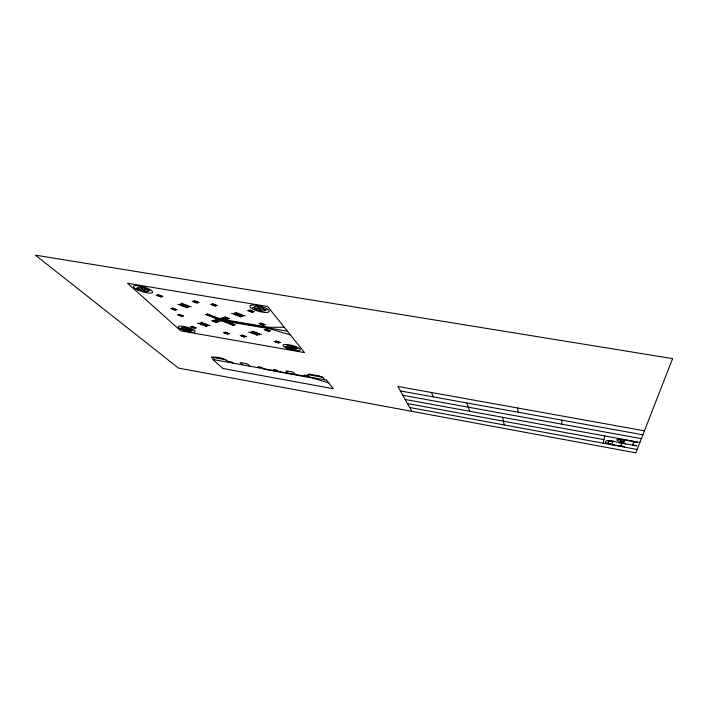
<?xml version="1.0" encoding="UTF-8"?>
<svg xmlns="http://www.w3.org/2000/svg" width="708" height="708" viewBox="0 0 708 708"><rect width="100%" height="100%" fill="white"/><g stroke="black" fill="none" stroke-linecap="round" stroke-linejoin="round"><path stroke-width="1.06" d="M621.58 444.173L621.739 443.261L622.721 443.296A5.425 1.142 10.1 0 1 623.837 443.527L632.394 445.102A11.54 2.407 10 0 1 632.722 445.173L633.987 445.438A16.24 3.469 9.9 0 0 635.616 445.766L636.846 445.845L633.74 445.049A2.788 0.593 9.9 0 1 632.908 444.872L632.713 444.783M561.745 424.172L561.886 420.154M625.686 443.792L624.748 443.394A12.682 2.655 10.1 0 0 623.677 443.155L621.863 442.757A5.089 1.071 10.1 0 0 621.509 442.677C617.562 443.243 607.641 437.96 605.172 442.013A7.505 1.584 10.2 0 0 606.19 442.712L607.65 443.332A10.178 2.142 10.2 0 0 613.075 444.748L623.013 446.553A3.779 0.788 10.1 0 0 623.969 446.713L624.704 446.739L623.978 446.421A7.248 1.504 10.1 0 0 622.721 446.217L621.659 446.013M603.136 443.19L604.765 435.951M621.509 444.385L620.863 445.659M623.571 442.881L623.81 442.128L622.828 441.951A8.567 1.832 10 0 1 618.597 440.934L617.624 440.535A4.195 0.894 10.1 0 1 616.987 440.102L617.004 439.606A5.062 1.08 10.1 0 1 617.73 439.349L618.845 439.27A6.823 1.451 10 0 1 623.013 439.686L628.27 440.606A5.168 1.106 10 0 1 628.545 440.659L628.624 440.668M623.996 441.526L624.075 441.288A6.478 1.389 10.1 0 0 624.252 441.111M632.722 444.615L632.846 444.27A11.85 2.496 9.8 0 1 632.996 444.058L633.049 443.996A6.354 1.345 10 0 0 633.102 443.925C632.023 440.164 640.767 443.642 636.076 442.031A13.275 2.805 9.9 0 0 634.421 441.757L630.447 441.031A13.231 2.805 10 0 0 628.819 440.703L628.722 440.686M624.677 440.526L624.624 440.58A7.673 1.637 9.9 0 0 624.5 440.739A8.717 1.859 9.9 0 0 624.323 440.942M618.942 442.518L619.677 442.553A6.266 1.319 10.1 0 1 619.951 442.589L620.128 442.615A10.186 2.177 10.1 0 0 620.544 442.677A8.231 1.752 10.1 0 0 621.226 442.792L621.801 442.889A7.045 1.478 10.1 0 1 622.376 442.987L623.491 443.084M287.368 331.14L217.418 319.175L215.205 319.795A2.39 0.584 15.7 0 0 216.276 320.883A2.39 0.584 15.7 0 0 219.347 321.414L221.569 320.795L226.118 322.574A2.39 0.593 15.6 0 0 229.206 323.105A2.39 0.593 15.6 0 0 228.171 322.016L220.515 319.697L225.064 319.83L268.677 327.282L284.271 327.264M217.418 319.175L212.825 317.379A2.407 0.593 15.8 0 1 211.736 316.264A2.407 0.593 15.8 0 1 214.843 316.795L219.445 318.6L221.692 317.963A2.416 0.602 15.6 0 1 224.817 318.494A2.416 0.602 15.6 0 1 225.879 319.6L225.064 319.83M217.276 320.609L223.79 318.786M609.296 441.279L610.756 441.146A2.664 0.566 10.2 0 1 611.836 441.252L612.854 441.721A16.443 3.496 10.4 0 1 612.774 441.898L612.685 442.04A18.682 3.921 10 0 0 612.57 442.305A17.204 3.611 10 0 0 612.358 442.642L612.119 443.925L611.269 444.022A2.124 0.443 10.2 0 1 610.544 443.845L609.207 443.27A8.487 1.779 10.2 0 1 608.862 443.031A10.505 2.212 10.1 0 1 608.19 442.049A11.275 2.372 10.1 0 1 609.225 441.261M214.365 359.752L211.497 357.186C217.365 356.779 224.657 357.779 228.879 362.39M309.555 377.037L307.449 374.55L309.803 374.205M625.58 443.801L624.952 443.73M136.361 288.236L149.822 290.484M252.437 307.591L266.721 309.971M624.244 443.597L618.942 442.624M156.282 295.28L162.982 296.404M192.275 301.316L199.098 302.458M210.524 304.378L217.409 305.529M247.526 310.582L254.544 311.759M177.876 304.467L191.169 306.714M231.596 313.547L245.251 315.856M170.593 308.573L177.071 309.679M205.4 314.502L212.002 315.626M223.047 317.511L229.702 318.644M258.801 323.6L265.571 324.76M226.551 321.379L269.978 328.822L290.395 334.928M177.372 314.865L183.744 315.954M211.612 320.742L218.108 321.857M228.967 323.724L235.507 324.848M264.128 329.76L270.792 330.91M197.532 323.291L210.188 325.485M248.658 332.141L261.65 334.388M190.222 326.804L196.399 327.875M223.401 332.583L229.684 333.672M240.198 335.504L246.534 336.61M274.226 341.433L280.678 342.557M180.62 328.131L192.788 330.255M285.236 346.433L298.059 348.681M644.43 430.818L397.896 386.462L411.826 411.33M309.821 374.205L318.892 375.842M400.409 390.94L642.873 434.8M211.533 357.186L226.091 359.823M307.458 374.55L322.76 377.32L324.777 379.798M402.834 395.276L641.368 438.65M405.188 399.48L639.917 442.376M407.472 403.551L603.942 439.633M621.553 445.996L620.872 445.792M409.684 407.498L637.147 449.465M328.698 382.869L311.423 377.842L263.703 369.178L261.96 367.417L258.172 366.726L259.358 367.921M318.919 375.851L322.777 377.32M213.834 317.087L227.144 322.299M624.677 440.376L623.544 440.102A2.381 0.504 10 0 0 622.42 439.995L621.474 440.049A4.841 1.035 10 0 0 620.916 441.084A2.699 0.575 10 0 0 622.916 441.668L623.049 441.695A3.062 0.655 10 0 0 623.907 441.827M140.157 286.687L145.963 291.997M184.363 327.061L189.001 331.3M229.392 362.478L228.1 361.275L231.835 361.956L233.118 363.16M158.247 294.546L161.008 297.13M172.548 307.918L175.115 310.316M179.31 314.246L181.788 316.565M192.151 326.255L194.461 328.415M242.596 364.877L240.189 362.567L247.437 363.877L249.791 366.186M181.938 303.095L187.045 308.051M201.541 322.149L206.125 326.6M194.417 300.599L196.948 303.166M207.524 313.874L209.869 316.255M213.719 320.149L215.984 322.45M225.48 332.052L227.595 334.194M219.445 318.6L221.569 320.786M274.5 370.673L273.376 369.488L277.2 370.178L278.306 371.364M212.754 303.67L215.161 306.228M225.241 316.883L227.48 319.255M231.153 323.14L233.313 325.423M242.357 334.99L244.366 337.123M288.006 373.125L285.935 370.85L293.333 372.187L295.369 374.461M236.189 312.237L240.605 317.131M253.154 331.052L257.11 335.442M305.148 376.231L304.139 375.063L308.024 375.762L309.015 376.939M249.942 309.892L252.11 312.432M261.172 322.998L263.19 325.353M266.482 329.202L268.421 331.468M276.545 340.937L278.35 343.053M268.677 327.282L269.978 328.822M257.411 306.166L261.695 311.352M289.926 345.486L293.324 349.602M431.402 392.489L433.385 396.905M466.891 402.967L469.643 411.26M502.627 417.286L504.202 424.933M517.583 407.994L518.176 412.242M672.6 358.611L635.837 452.846L178.443 368.08L35.4 255.154L672.6 358.611M267.677 306.502L127.537 283.271L180.752 330.857L304.52 352.602L267.677 306.502M326.494 380.108L212.736 359.46L222.808 368.461L333.388 388.736L326.494 380.108M212.462 305.086A2.522 0.655 15.9 0 0 216.365 305.688A2.522 0.655 15.9 0 0 213.055 304.086A2.522 0.655 15.9 0 0 212.462 305.086M179.204 315.52A2.372 0.566 16.2 0 0 182.823 316.087A2.372 0.566 16.2 0 0 179.637 314.618A2.372 0.566 16.2 0 0 179.204 315.52M172.469 309.246A2.416 0.584 16.3 0 0 176.142 309.821A2.416 0.584 16.3 0 0 172.885 308.307A2.416 0.584 16.3 0 0 172.469 309.246M139.423 289.492A5.912 1.478 16.9 0 0 148.662 291.209A5.912 1.478 16.9 0 0 141.149 287.351A5.912 1.478 16.9 0 0 139.423 289.492M242.118 336.212A2.292 0.549 15.2 0 0 245.579 336.663A2.292 0.549 15.2 0 0 242.393 335.3A2.292 0.549 15.2 0 0 242.118 336.212M249.641 311.378A2.531 0.664 15.4 0 0 253.473 311.839A2.531 0.664 15.4 0 0 249.977 310.272A2.531 0.664 15.4 0 0 249.641 311.378M225.153 333.202A2.283 0.54 15.4 0 0 228.719 333.778A2.283 0.54 15.4 0 0 225.746 332.397A2.283 0.54 15.4 0 0 225.153 333.202M183.682 329.362A5.222 1.195 15.9 0 0 191.691 330.671A5.222 1.195 15.9 0 0 184.708 327.512A5.222 1.195 15.9 0 0 183.682 329.362M181.567 329.468A8.832 2.018 15.9 0 0 195.134 331.698A8.832 2.018 15.9 0 0 183.354 326.353A8.832 2.018 15.9 0 0 181.567 329.468M137.626 289.935A9.992 2.496 16.9 0 0 152.618 292.254A9.992 2.496 16.9 0 0 138.945 285.811A9.992 2.496 16.9 0 0 137.626 289.935M252.659 333.556A4.496 1.097 15.1 0 0 259.473 334.45A4.496 1.097 15.1 0 0 253.296 331.76A4.496 1.097 15.1 0 0 252.659 333.556M230.781 324.379A2.381 0.584 15.5 0 0 234.507 324.972A2.381 0.584 15.5 0 0 231.419 323.503A2.381 0.584 15.5 0 0 230.781 324.379M256.234 309.281A5.965 1.602 15.3 0 0 265.305 310.37A5.965 1.602 15.3 0 0 257.146 306.652A5.965 1.602 15.3 0 0 256.234 309.281M253.906 309.6A10.08 2.708 15.3 0 0 269.261 311.467A10.08 2.708 15.3 0 0 255.517 305.183A10.08 2.708 15.3 0 0 253.906 309.6M288.545 347.849A5.292 1.274 14.5 0 0 296.732 348.947A5.292 1.274 14.5 0 0 289.634 345.849A5.292 1.274 14.5 0 0 288.545 347.849M235.481 314.91A4.752 1.221 15.5 0 0 242.941 316.078A4.752 1.221 15.5 0 0 236.817 313.095A4.752 1.221 15.5 0 0 235.481 314.91M213.444 321.397A2.372 0.575 15.7 0 0 217.126 321.981A2.372 0.575 15.7 0 0 214.011 320.52A2.372 0.575 15.7 0 0 213.444 321.397M286.386 348.026A8.938 2.159 14.5 0 0 300.236 349.911A8.938 2.159 14.5 0 0 288.28 344.672A8.938 2.159 14.5 0 0 286.386 348.026M201.214 324.556A4.469 1.062 15.8 0 0 208.117 325.662A4.469 1.062 15.8 0 0 202.214 322.928A4.469 1.062 15.8 0 0 201.214 324.556M194.222 302.024A2.522 0.646 16.2 0 0 198.09 302.617A2.522 0.646 16.2 0 0 194.735 301.015A2.522 0.646 16.2 0 0 194.222 302.024M181.788 305.829A4.735 1.177 16.3 0 0 189.027 306.953A4.735 1.177 16.3 0 0 182.691 303.971A4.735 1.177 16.3 0 0 181.788 305.829M191.992 327.423A2.283 0.531 15.9 0 0 195.496 327.99A2.283 0.531 15.9 0 0 192.452 326.6A2.283 0.531 15.9 0 0 191.992 327.423M276.138 342.141A2.301 0.558 14.7 0 0 279.669 342.601A2.301 0.558 14.7 0 0 276.545 341.247A2.301 0.558 14.7 0 0 276.138 342.141M158.247 295.988A2.513 0.628 16.7 0 0 162.035 296.572A2.513 0.628 16.7 0 0 158.61 294.962A2.513 0.628 16.7 0 0 158.247 295.988M207.267 315.175A2.425 0.602 15.9 0 0 211.011 315.759A2.425 0.602 15.9 0 0 207.816 314.255A2.425 0.602 15.9 0 0 207.267 315.175M266.111 330.503A2.39 0.602 15 0 0 269.757 330.963A2.39 0.602 15 0 0 266.5 329.53A2.39 0.602 15 0 0 266.111 330.503M260.827 324.361A2.434 0.619 15.1 0 0 264.526 324.83A2.434 0.619 15.1 0 0 261.19 323.352A2.434 0.619 15.1 0 0 260.827 324.361M224.896 318.184A2.425 0.611 15.6 0 0 228.684 318.777A2.425 0.611 15.6 0 0 225.525 317.272A2.425 0.611 15.6 0 0 224.896 318.184"/></g></svg>
